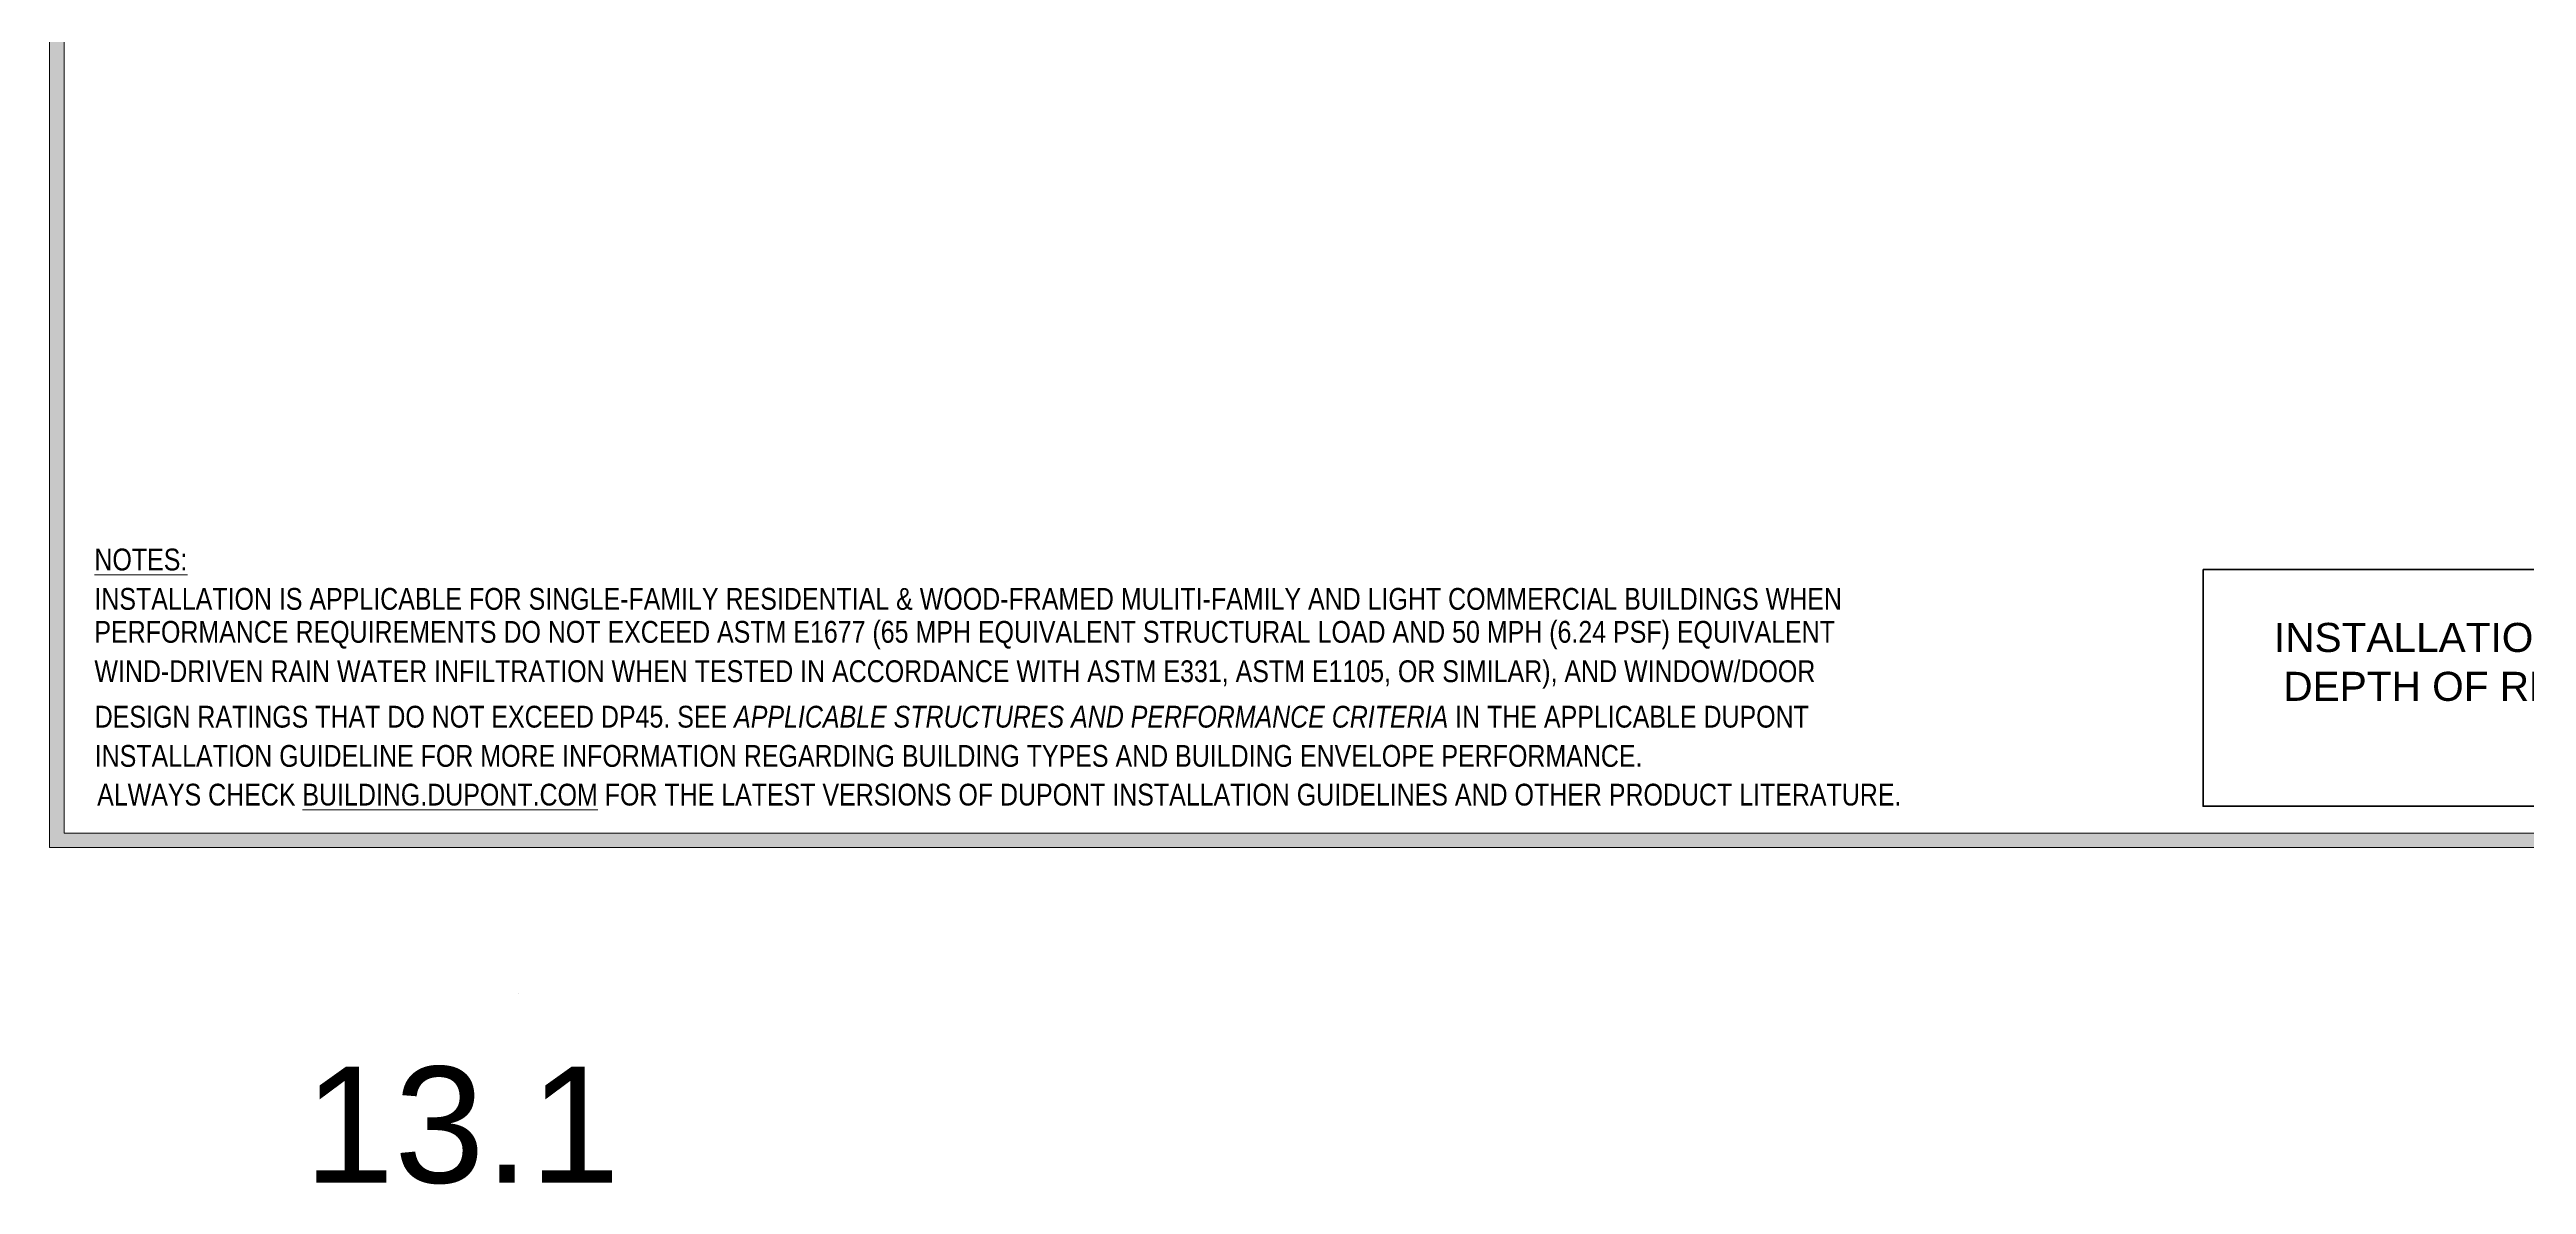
# Model space of a CAD drawing. Extents: x -1279 to 5791, y -3809 to 1769.
# Drawn here: x -1156 to 378, y -1005 to -302 of the extents above; entities that cross this region are included whole.
import ezdxf

# ---------------------------------------------------------------- set-up
doc = ezdxf.new("R2010")
doc.units = 0
doc.header["$MEASUREMENT"] = 0
doc.layers.get('0').update_dxf_attribs({"lineweight": 0})
for name, color, linetype, lineweight in [('.ATI-TEXT', 7, 'Continuous', 0), ('0_0', 7, 'Continuous', 0), ('A-ANNO-TTLB-TEXT-MEDM', 7, 'Continuous', 0), ('A-DETL-MEDM', 7, 'Continuous', 0), ('G-ANNO-TTLB', 7, 'Continuous', 0)]:
    doc.layers.add(name, color=color, linetype=linetype, lineweight=lineweight)

# ---------------------------------------------------------------- blocks, each defined once
blk = doc.blocks.new('Block_4')
at = {"color": 18, "lineweight": 25, "true_color": 0x000000}
blk.add_line((-866.2, -887.1), (-866.2, -887.1), dxfattribs=at)
blk.add_line((-866.2, -887.1), (-866.2, -887.1), dxfattribs=at)
blk.add_line((-866.2, -887.1), (-866.2, -887.1), dxfattribs=at)
blk.add_line((-866.2, -887.1), (-866.2, -887.1), dxfattribs=at)
blk = doc.blocks.new('Block_68')
at = {"layer": '.ATI-TEXT', "char_height": 0.2, "attachment_point": 7}
for s, insert in [('\\L\\C18;\\c0;\\FArial Narrow|b0|i0|c1;\\H13.500003;\\W1.000000;NOTES:\\l', (-1128.7, -624.9)), ('\\C18;\\c0;\\FArial Narrow|b0|i0|c1;\\H13.500003;\\W1.000000;INSTALLATION IS APPLICABLE FOR SINGLE-FAMILY RESIDENTIAL & WOOD-FRAMED MULITI-FAMILY AND LIGHT COMMERCIAL BUILDINGS WHEN ', (-1128.7, -649.3)), ('\\C18;\\c0;\\FArial Narrow|b0|i0|c1;\\H13.500003;\\W1.000000;PERFORMANCE REQUIREMENTS DO NOT EXCEED ASTM E1677 (65 MPH EQUIVALENT STRUCTURAL LOAD AND 50 MPH (6.24 PSF) EQUIVALENT', (-1128.7, -673.6)), ('\\C18;\\c0;\\FArial Narrow|b0|i0|c1;\\H13.500003;\\W1.000000;WIND-DRIVEN RAIN WATER INFILTRATION WHEN TESTED IN ACCORDANCE WITH ASTM E331, ASTM E1105, OR SIMILAR), AND WINDOW/DOOR', (-1128.7, -698)), ('\\C18;\\c0;\\FArial Narrow|b0|i0|c1;\\H13.500003;\\W1.000000;DESIGN RATINGS THAT DO NOT EXCEED DP45. SEE \\FArial Narrow Italic|b0|i1|c1;APPLICABLE STRUCTURES AND PERFORMANCE CRITERIA \\FArial Narrow|b0|i0|c1;IN THE APPLICABLE DUPONT', (-1128.5, -722.3)), ('\\C18;\\c0;\\FArial Narrow|b0|i0|c1;\\H13.500003;\\W1.000000;INSTALLATION GUIDELINE FOR MORE INFORMATION REGARDING BUILDING TYPES AND BUILDING ENVELOPE PERFORMANCE.  ', (-1128.5, -746.6)), ('\\C18;\\c0;\\FArial Narrow|b0|i0|c1;\\H13.500003;\\W1.000000;ALWAYS CHECK \\L\\C160;\\c16730368;BUILDING.DUPON\\l\\LT\\l\\L.COM\\l\\C18;\\c0; FOR THE LATEST VERSIONS OF DUPONT INSTALLATION GUIDELINES AND OTHER PRODUCT LITERATURE.', (-1127, -770.6))]:
    blk.add_mtext(s, dxfattribs=dict(at, insert=insert))
blk = doc.blocks.new('Block_561')
at = {"layer": 'A-ANNO-TTLB-TEXT-MEDM', "char_height": 0.2, "attachment_point": 7}
for s, insert in [('\\C5;\\c16711680;\\FArial|b0|i0|c1;\\H18.000001;\\W1.000000;INSTALLATION FOR RECESSED WINDOW CONDITIONS WHERE', (221.5, -675.5)), ('\\C5;\\c16711680;\\FArial|b0|i0|c1;\\H18.000001;\\W1.000000;DEPTH OF RECESS IS LESS THAN 1/2 THE WIDTH OF RECESS', (227.3, -705.8)), ('\\L\\C5;\\c16711680;\\FArial|b0|i0|c1;\\H18.000001;\\W1.000000;(METHOD 1)\\l', (531.9, -736.1))]:
    blk.add_mtext(s, dxfattribs=dict(at, insert=insert))

msp = doc.modelspace()

# ---------------------------------------------------------------- hatches: boundary and pattern name
at = {"layer": 'G-ANNO-TTLB', "true_color": 0xff00ff, "transparency": 33554687}
h = msp.add_hatch(color=6, dxfattribs=at)
edge = h.paths.add_edge_path()
edge.add_spline(control_points=[(1773, -796.5), (1773, -796.5), (-1156.5, -796.5), (-1156.5, -796.5), (-1156.5, -796.5), (-1156.5, 1660.5), (-1156.5, 1660.5), (-1156.5, 1660.5), (1773, 1660.5), (1773, 1660.5), (1773, 1660.5), (1773, -796.5), (1773, -796.5)], knot_values=[0, 0, 0, 0, 1, 1, 1, 2, 2, 2, 3, 3, 3, 4, 4, 4, 4], degree=3, periodic=0)
edge = h.paths.add_edge_path()
edge.add_spline(control_points=[(-1147.5, 1651.5), (-1147.5, 1651.5), (-1147.5, -787.5), (-1147.5, -787.5), (-1147.5, -787.5), (1764, -787.5), (1764, -787.5), (1764, -787.5), (1764, 1651.5), (1764, 1651.5), (1764, 1651.5), (-1147.5, 1651.5), (-1147.5, 1651.5)], knot_values=[0, 0, 0, 0, 1, 1, 1, 2, 2, 2, 3, 3, 3, 4, 4, 4, 4], degree=3, periodic=0)
edge.add_line((-1147.5, 1651.5), (-1147.5, 1651.5))

# ---------------------------------------------------------------- linework, layer by layer
at = {"color": 18, "lineweight": 0, "true_color": 0x000000}
msp.add_lwpolyline([(-1147.5, -787.5), (-1147.5, 1651.5), (1764, 1651.5), (1764, -787.5)], close=True, dxfattribs=at)
at = {"layer": 'A-DETL-MEDM', "color": 18, "lineweight": 106, "true_color": 0x000000}
msp.add_lwpolyline([(1036.4, -624.2), (177.7, -624.2), (177.6, -770.9), (1036.3, -770.9)], close=True, dxfattribs=at)
at = {"layer": 'G-ANNO-TTLB', "color": 6, "lineweight": 9, "true_color": 0xff00ff}
for p, q in [((-1156.5, 1660.5), (-1156.5, -796.5)), ((-1147.5, 1651.5), (-1147.5, -787.5)), ((-1147.5, -787.5), (-1147.5, 1651.5)), ((-1156.5, -796.5), (1773, -796.5)), ((-1147.5, -787.5), (1764, -787.5)), ((1764, -787.5), (-1147.5, -787.5))]:
    msp.add_line(p, q, dxfattribs=at)
at = {"layer": 'G-ANNO-TTLB'}
for points in [[(1773, -796.5), (1773, -796.5), (-1156.5, -796.5), (-1156.5, -796.5), (-1156.5, -796.5), (-1156.5, 1660.5), (-1156.5, 1660.5), (-1156.5, 1660.5), (1773, 1660.5), (1773, 1660.5), (1773, 1660.5), (1773, -796.5), (1773, -796.5)], [(-1147.5, 1651.5), (-1147.5, 1651.5), (-1147.5, -787.5), (-1147.5, -787.5), (-1147.5, -787.5), (1764, -787.5), (1764, -787.5), (1764, -787.5), (1764, 1651.5), (1764, 1651.5), (1764, 1651.5), (-1147.5, 1651.5), (-1147.5, 1651.5)]]:
    msp.add_open_spline(points, degree=3, knots=[0, 0, 0, 0, 1, 1, 1, 2, 2, 2, 3, 3, 3, 4, 4, 4, 4], dxfattribs=at)

# ---------------------------------------------------------------- block references
at = {"layer": '.ATI-TEXT'}
msp.add_blockref('Block_68', (0, 0), dxfattribs=at)
msp.add_blockref('Block_4', (0, 0))
at = {"layer": 'A-ANNO-TTLB-TEXT-MEDM'}
msp.add_blockref('Block_561', (0, 0), dxfattribs=at)

# ---------------------------------------------------------------- texts
at = {"layer": '0_0', "insert": (-998.9, -1005.2), "char_height": 0.2, "attachment_point": 7}
msp.add_mtext('\\C18;\\c0;\\FArial|b0|i0|c1;\\H72.000006;\\W1.000000;13.1', dxfattribs=at)

doc.saveas('drawing.dxf')
